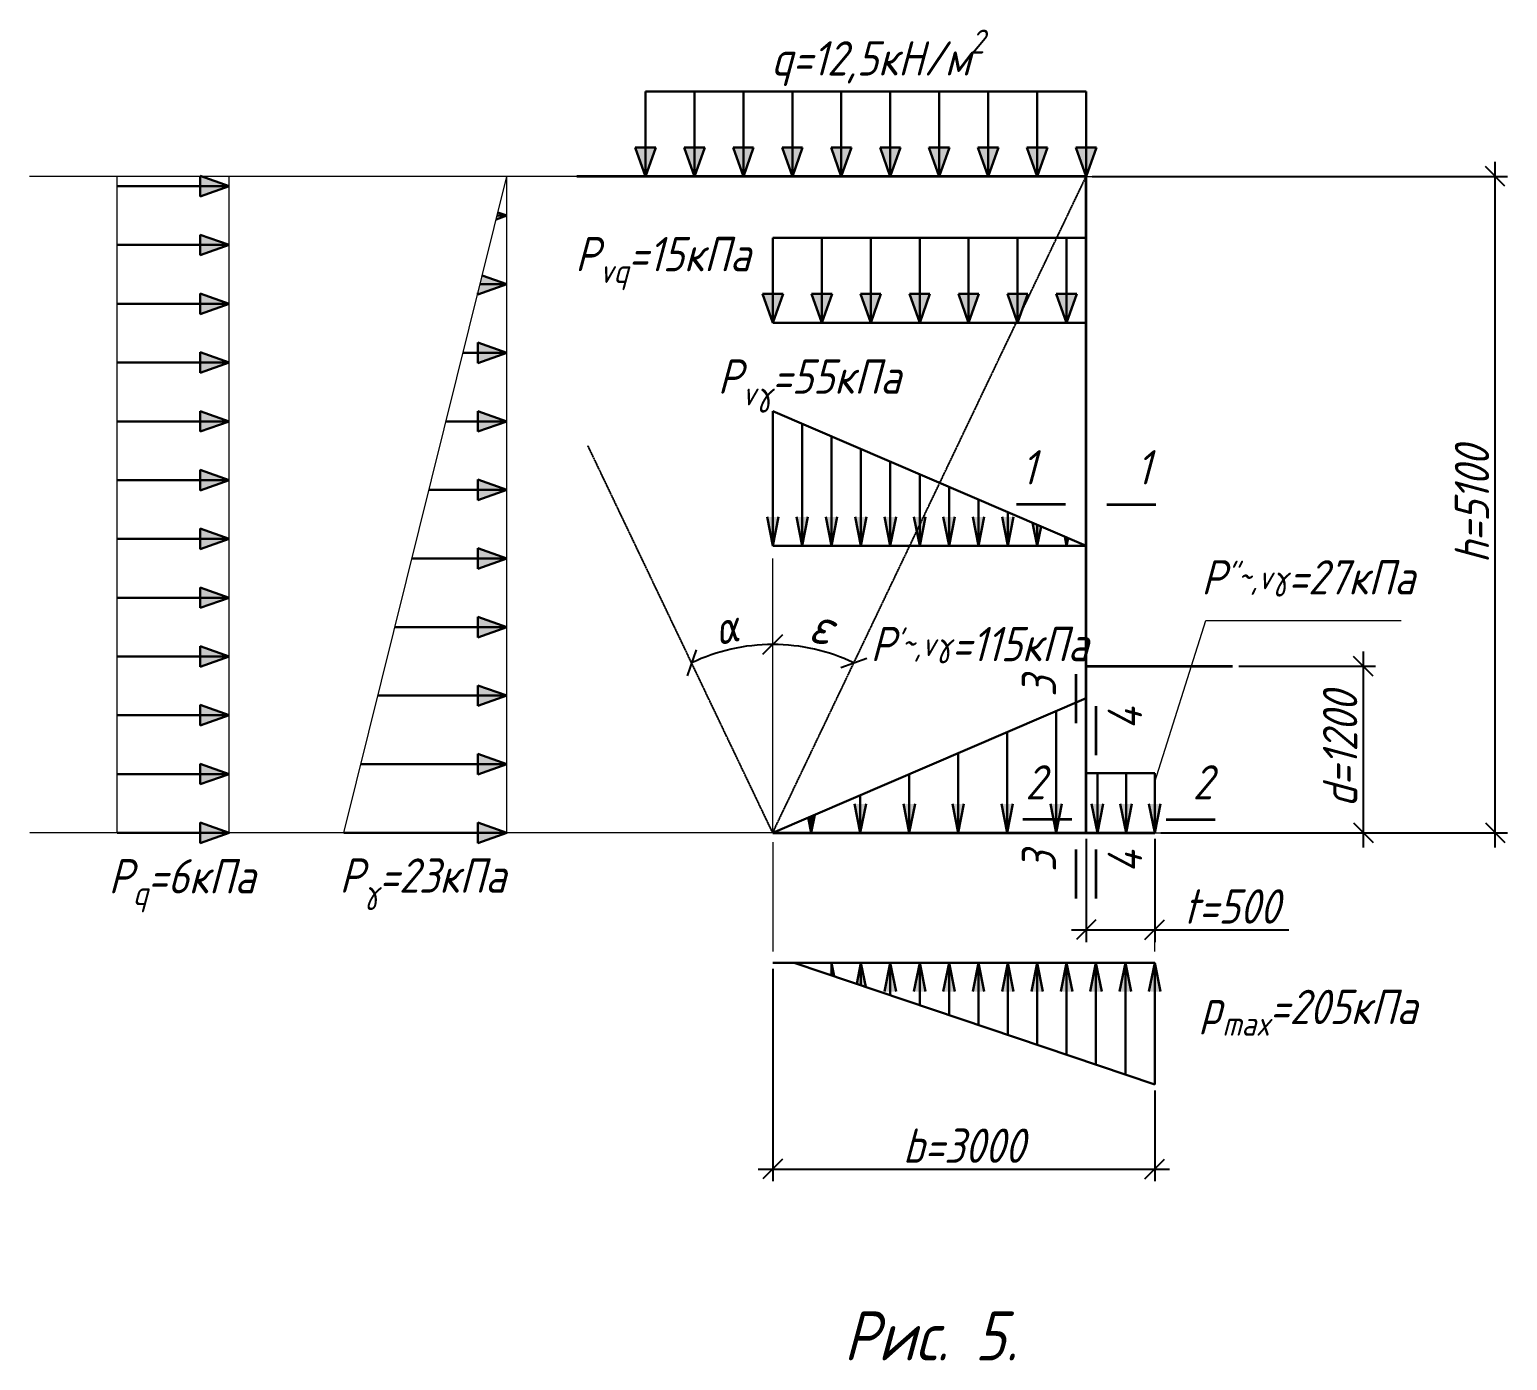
# Model space of a CAD drawing. Header units: millimetres. Extents: x -1004 to 900128, y -352756 to 107728.
# Drawn here: x 847952 to 863041, y -247099 to -233514 of the extents above; entities that cross this region are included whole.
import ezdxf

# ---------------------------------------------------------------- set-up
doc = ezdxf.new("R2010")
doc.units = ezdxf.units.MM
doc.linetypes.add('ACAD_ISO02W100', pattern=[15, 12, -3])
doc.linetypes.add('ACAD_ISO04W100', pattern=[30, 24, -3, 0, -3])
for name, color, linetype, lineweight in [('axles', 152, 'ACAD_ISO04W100', 20), ('basic', 95, 'Continuous', 30), ('hatch', 117, 'ACAD_ISO02W100', 25), ('size', 45, 'Continuous', 20), ('text', 13, 'Continuous', 20), ('thick', 42, 'Continuous', 35), ('thin', 153, 'Continuous', 18)]:
    doc.layers.add(name, color=color, linetype=linetype, lineweight=lineweight)
doc.styles.add('Structures', font='isocpeur.ttf', dxfattribs={"width": 0.85, "oblique": 15})
doc.styles.add('structures 5', font='isocpeur.ttf', dxfattribs={"width": 0.85, "oblique": 15, "height": 5})
doc.dimstyles.new('structures 3.5', dxfattribs={"dimtxt": 3.5, "dimasz": 2, "dimexe": 1.25, "dimexo": 0.625, "dimtad": 1, "dimtxsty": 'Structures', "dimblk": 'OBLIQUE', "dimcen": 2.5, "dimdle": 1.5, "dimadec": 0, "dimazin": 0, "dimtfac": 1, "dimtmove": 0, "dimatfit": 3, "dimfxl": 1, "dimarcsym": 0})

# ---------------------------------------------------------------- blocks, each defined once
blk = doc.blocks.new('_Oblique')
at = {"color": 0, "linetype": 'ByBlock', "lineweight": -2}
blk.add_line((-0.5, -0.5), (0.5, 0.5), dxfattribs=at)
blk = doc.blocks.new('*D1701')
at = {"layer": 'Defpoints', "color": 0, "transparency": 16777216}
for p in [(860236, -240013), (859440, -241713), (861570, -241713)]:
    blk.add_point(p, dxfattribs=at)
at = {"layer": 'size', "color": 0, "lineweight": -2, "transparency": 16777216}
for p, q in [((861570, -239863), (861570, -241863)), ((860298, -240013), (861695, -240013)), ((859503, -241713), (861695, -241713))]:
    blk.add_line(p, q, dxfattribs=at)
at = {"layer": 'size', "color": 0, "lineweight": -2, "transparency": 16777216, "xscale": 200, "yscale": 200, "zscale": 200}
for p, rotation in [((861570, -240013), 90), ((861570, -241713), 270)]:
    blk.add_blockref('_Oblique', p, dxfattribs=dict(at, rotation=rotation))
at = {"layer": 'size', "color": 0, "transparency": 16777216, "insert": (861333, -240863), "char_height": 350, "attachment_point": 5, "rotation": 90, "style": 'Structures'}
blk.add_mtext('d=1200', dxfattribs=at)
blk = doc.blocks.new('*D1702')
at = {"layer": 'Defpoints', "color": 0, "transparency": 16777216}
for p in [(858740, -241713), (859440, -241713), (859440, -242703)]:
    blk.add_point(p, dxfattribs=at)
at = {"layer": 'size', "color": 0, "lineweight": -2, "transparency": 16777216}
for p, q in [((858740, -241776), (858740, -242828)), ((859440, -241776), (859440, -242828)), ((858590, -242703), (859440, -242703)), ((859440, -242703), (860811, -242703))]:
    blk.add_line(p, q, dxfattribs=at)
at = {"layer": 'size', "color": 0, "lineweight": -2, "transparency": 16777216, "xscale": 200, "yscale": 200, "zscale": 200, "rotation": 180}
blk.add_blockref('_Oblique', (858740, -242703), dxfattribs=at)
at = {"layer": 'size', "color": 0, "lineweight": -2, "transparency": 16777216, "xscale": 200, "yscale": 200, "zscale": 200}
blk.add_blockref('_Oblique', (859440, -242703), dxfattribs=at)
at = {"layer": 'size', "color": 0, "transparency": 16777216, "insert": (860226, -242465), "char_height": 350, "attachment_point": 5, "style": 'Structures'}
blk.add_mtext('t=500', dxfattribs=at)
blk = doc.blocks.new('*D1703')
at = {"layer": 'Defpoints', "color": 0, "transparency": 16777216}
for p in [(858740, -235013), (862916, -235013), (859440, -241713)]:
    blk.add_point(p, dxfattribs=at)
at = {"layer": 'size', "color": 0, "lineweight": -2, "transparency": 16777216}
for p, q in [((862916, -241863), (862916, -234863)), ((858803, -235013), (863041, -235013)), ((859503, -241713), (863041, -241713))]:
    blk.add_line(p, q, dxfattribs=at)
at = {"layer": 'size', "color": 0, "lineweight": -2, "transparency": 16777216, "xscale": 200, "yscale": 200, "zscale": 200}
for p, rotation in [((862916, -235013), 90), ((862916, -241713), 270)]:
    blk.add_blockref('_Oblique', p, dxfattribs=dict(at, rotation=rotation))
at = {"layer": 'size', "color": 0, "transparency": 16777216, "insert": (862679, -238363), "char_height": 350, "attachment_point": 5, "rotation": 90, "style": 'Structures'}
blk.add_mtext('h=5100', dxfattribs=at)
blk = doc.blocks.new('*D1705')
at = {"layer": 'Defpoints', "color": 0, "transparency": 16777216}
for p in [(858740, -235013), (855540, -238912), (855825, -239812), (855540, -241713), (855540, -241713)]:
    blk.add_point(p, dxfattribs=at)
at = {"layer": 'size', "color": 0, "lineweight": -2, "transparency": 16777216}
blk.add_arc((855540, -241713), 1922, 64.4703, 90, dxfattribs=at)
at = {"layer": 'size', "color": 0, "lineweight": -2, "transparency": 16777216, "xscale": 200, "yscale": 200, "zscale": 200}
for p, rotation in [((855540, -239791), 180.0000000000018), ((856368, -239979), 334.4703020094677)]:
    blk.add_blockref('_Oblique', p, dxfattribs=dict(at, rotation=rotation))
at = {"layer": 'size', "color": 0, "transparency": 16777216, "insert": (856043, -239598), "char_height": 350, "attachment_point": 5, "rotation": 346.6245, "style": 'Structures'}
blk.add_mtext('{\\H1.08333x;ε}', dxfattribs=at)
blk = doc.blocks.new('*D1706')
at = {"layer": 'Defpoints', "color": 0, "transparency": 16777216}
for p in [(852340, -235013), (855540, -235263), (855256, -239812), (855540, -241713), (855540, -241713)]:
    blk.add_point(p, dxfattribs=at)
at = {"layer": 'size', "color": 0, "lineweight": -2, "transparency": 16777216}
blk.add_arc((855540, -241713), 1922, 90, 115.5297, dxfattribs=at)
at = {"layer": 'size', "color": 0, "lineweight": -2, "transparency": 16777216, "xscale": 200, "yscale": 200, "zscale": 200}
for p, rotation in [((855540, -239791), 359.9999999999996), ((854712, -239979), 205.5296979905329)]:
    blk.add_blockref('_Oblique', p, dxfattribs=dict(at, rotation=rotation))
at = {"layer": 'size', "color": 0, "transparency": 16777216, "insert": (855065, -239614), "char_height": 350, "width": 756.43, "attachment_point": 5, "rotation": 12.7648, "style": 'Structures'}
blk.add_mtext('{\\H0.95833x;α}', dxfattribs=at)
blk = doc.blocks.new('*D1631')
at = {"layer": 'Defpoints', "color": 0, "transparency": 16777216}
for p in [(855540, -243040), (859440, -244282), (859440, -245145)]:
    blk.add_point(p, dxfattribs=at)
at = {"layer": 'size', "color": 0, "lineweight": -2, "transparency": 16777216}
for p, q in [((855540, -243102), (855540, -245270)), ((859440, -244344), (859440, -245270)), ((855390, -245145), (859590, -245145))]:
    blk.add_line(p, q, dxfattribs=at)
at = {"layer": 'size', "color": 0, "lineweight": -2, "transparency": 16777216, "xscale": 200, "yscale": 200, "zscale": 200, "rotation": 180}
blk.add_blockref('_Oblique', (855540, -245145), dxfattribs=at)
at = {"layer": 'size', "color": 0, "lineweight": -2, "transparency": 16777216, "xscale": 200, "yscale": 200, "zscale": 200}
blk.add_blockref('_Oblique', (859440, -245145), dxfattribs=at)
at = {"layer": 'size', "color": 0, "transparency": 16777216, "insert": (857490, -244907), "char_height": 350, "attachment_point": 5, "style": 'Structures'}
blk.add_mtext('b=3000', dxfattribs=at)

msp = doc.modelspace()

# ---------------------------------------------------------------- hatches: boundary and pattern name
at = {"layer": 'basic'}
h = msp.add_hatch(color=256, dxfattribs=at)
h.dxf.hatch_style = 1
h.paths.add_polyline_path([(854135.255, -234718.423), (854240.18, -235013.079), (854240.18, -234718.423)])
h.paths.add_polyline_path([(854240.18, -234718.423), (854240.18, -235013.079), (854345.105, -234718.423)])
h = msp.add_hatch(color=256, dxfattribs=at)
h.dxf.hatch_style = 1
h.paths.add_polyline_path([(854635.255, -234718.423), (854740.18, -235013.079), (854740.18, -234718.423)])
h.paths.add_polyline_path([(854740.18, -234718.423), (854740.18, -235013.079), (854845.105, -234718.423)])
h = msp.add_hatch(color=256, dxfattribs=at)
h.dxf.hatch_style = 1
h.paths.add_polyline_path([(855135.255, -234718.423), (855240.18, -235013.079), (855240.18, -234718.423)])
h.paths.add_polyline_path([(855240.18, -234718.423), (855240.18, -235013.079), (855345.105, -234718.423)])
h = msp.add_hatch(color=256, dxfattribs=at)
h.dxf.hatch_style = 1
h.paths.add_polyline_path([(855635.255, -234718.423), (855740.18, -235013.079), (855740.18, -234718.423)])
h.paths.add_polyline_path([(855740.18, -234718.423), (855740.18, -235013.079), (855845.105, -234718.423)])
h = msp.add_hatch(color=256, dxfattribs=at)
h.dxf.hatch_style = 1
h.paths.add_polyline_path([(856135.255, -234718.423), (856240.18, -235013.079), (856240.18, -234718.423)])
h.paths.add_polyline_path([(856240.18, -234718.423), (856240.18, -235013.079), (856345.105, -234718.423)])
h = msp.add_hatch(color=256, dxfattribs=at)
h.dxf.hatch_style = 1
h.paths.add_polyline_path([(856635.255, -234718.423), (856740.18, -235013.079), (856740.18, -234718.423)])
h.paths.add_polyline_path([(856740.18, -234718.423), (856740.18, -235013.079), (856845.105, -234718.423)])
h = msp.add_hatch(color=256, dxfattribs=at)
h.dxf.hatch_style = 1
h.paths.add_polyline_path([(857135.255, -234718.423), (857240.18, -235013.079), (857240.18, -234718.423)])
h.paths.add_polyline_path([(857240.18, -234718.423), (857240.18, -235013.079), (857345.105, -234718.423)])
h = msp.add_hatch(color=256, dxfattribs=at)
h.dxf.hatch_style = 1
h.paths.add_polyline_path([(857635.255, -234718.423), (857740.18, -235013.079), (857740.18, -234718.423)])
h.paths.add_polyline_path([(857740.18, -234718.423), (857740.18, -235013.079), (857845.105, -234718.423)])
h = msp.add_hatch(color=256, dxfattribs=at)
h.dxf.hatch_style = 1
h.paths.add_polyline_path([(858135.255, -234718.423), (858240.18, -235013.079), (858240.18, -234718.423)])
h.paths.add_polyline_path([(858240.18, -234718.423), (858240.18, -235013.079), (858345.105, -234718.423)])
h = msp.add_hatch(color=256, dxfattribs=at)
h.dxf.hatch_style = 1
h.paths.add_polyline_path([(858635.255, -234718.423), (858740.18, -235013.079), (858740.18, -234718.423)])
h.paths.add_polyline_path([(858740.18, -234718.423), (858740.18, -235013.079), (858845.105, -234718.423)])
h = msp.add_hatch(color=256, dxfattribs=at)
h.dxf.hatch_style = 1
h.paths.add_polyline_path([(849695.199, -235008.154), (849989.856, -235113.079), (849695.199, -235113.079)])
h.paths.add_polyline_path([(849695.199, -235113.079), (849989.856, -235113.079), (849695.199, -235218.004)])
h = msp.add_hatch(color=256, dxfattribs=at)
h.dxf.hatch_style = 1
h.paths.add_polyline_path([(852733.852, -235380.593), (852725.788, -235413.079), (852825.081, -235413.079)])
h.paths.add_polyline_path([(852825.081, -235413.079), (852725.788, -235413.079), (852716.16, -235451.865)])
h.paths.add_polyline_path([(852825.081, -236113.079), (852552.026, -236113.079), (852540.023, -236161.432), (852565.058, -236205.671)])
h.paths.add_polyline_path([(852574.202, -236023.743), (852552.026, -236113.079), (852825.081, -236113.079)])
h.paths.add_polyline_path([(852540.023, -236161.432), (852530.425, -236200.099), (852530.425, -236218.004), (852565.058, -236205.671)])
h = msp.add_hatch(color=256, dxfattribs=at)
h.dxf.hatch_style = 1
h.paths.add_polyline_path([(849695.199, -235608.154), (849989.856, -235713.079), (849695.199, -235713.079)])
h.paths.add_polyline_path([(849695.199, -235713.079), (849989.856, -235713.079), (849695.199, -235818.004)])
h = msp.add_hatch(color=256, dxfattribs=at)
h.dxf.hatch_style = 1
h.paths.add_polyline_path([(849695.199, -236208.154), (849989.856, -236313.079), (849695.199, -236313.079)])
h.paths.add_polyline_path([(849695.199, -236313.079), (849989.856, -236313.079), (849695.199, -236418.004)])
h = msp.add_hatch(color=256, dxfattribs=at)
h.dxf.hatch_style = 1
h.paths.add_polyline_path([(855435.255, -236211.876), (855540.18, -236506.532), (855540.18, -236211.876)])
h.paths.add_polyline_path([(855540.18, -236211.876), (855540.18, -236506.532), (855645.105, -236211.876)])
h = msp.add_hatch(color=256, dxfattribs=at)
h.dxf.hatch_style = 1
h.paths.add_polyline_path([(855935.255, -236211.876), (856040.18, -236506.532), (856040.18, -236211.876)])
h.paths.add_polyline_path([(856040.18, -236211.876), (856040.18, -236506.532), (856145.105, -236211.876)])
h = msp.add_hatch(color=256, dxfattribs=at)
h.dxf.hatch_style = 1
h.paths.add_polyline_path([(856435.255, -236211.876), (856540.18, -236506.532), (856540.18, -236211.876)])
h.paths.add_polyline_path([(856540.18, -236211.876), (856540.18, -236506.532), (856645.105, -236211.876)])
h = msp.add_hatch(color=256, dxfattribs=at)
h.dxf.hatch_style = 1
h.paths.add_polyline_path([(856935.255, -236211.876), (857040.18, -236506.532), (857040.18, -236211.876)])
h.paths.add_polyline_path([(857040.18, -236211.876), (857040.18, -236506.532), (857145.105, -236211.876)])
h = msp.add_hatch(color=256, dxfattribs=at)
h.dxf.hatch_style = 1
h.paths.add_polyline_path([(857435.255, -236211.876), (857540.18, -236506.532), (857540.18, -236211.876)])
h.paths.add_polyline_path([(857540.18, -236211.876), (857540.18, -236506.532), (857645.105, -236211.876)])
h = msp.add_hatch(color=256, dxfattribs=at)
h.dxf.hatch_style = 1
h.paths.add_polyline_path([(857935.255, -236211.876), (858040.18, -236506.532), (858040.18, -236211.876)])
h.paths.add_polyline_path([(858040.18, -236211.876), (858040.18, -236506.532), (858145.105, -236211.876)])
h = msp.add_hatch(color=256, dxfattribs=at)
h.dxf.hatch_style = 1
h.paths.add_polyline_path([(858435.255, -236211.876), (858540.18, -236506.532), (858540.18, -236211.876)])
h.paths.add_polyline_path([(858540.18, -236211.876), (858540.18, -236506.532), (858645.105, -236211.876)])
h = msp.add_hatch(color=256, dxfattribs=at)
h.dxf.hatch_style = 1
h.paths.add_polyline_path([(852530.425, -236708.154), (852825.081, -236813.079), (852530.425, -236813.079)])
h.paths.add_polyline_path([(852530.425, -236813.079), (852825.081, -236813.079), (852530.425, -236918.004)])
h = msp.add_hatch(color=256, dxfattribs=at)
h.dxf.hatch_style = 1
h.paths.add_polyline_path([(849695.199, -236808.154), (849989.856, -236913.079), (849695.199, -236913.079)])
h.paths.add_polyline_path([(849695.199, -236913.079), (849989.856, -236913.079), (849695.199, -237018.004)])
h = msp.add_hatch(color=256, dxfattribs=at)
h.dxf.hatch_style = 1
h.paths.add_polyline_path([(849695.199, -237408.154), (849989.856, -237513.079), (849695.199, -237513.079)])
h.paths.add_polyline_path([(849695.199, -237513.079), (849989.856, -237513.079), (849695.199, -237618.004)])
h = msp.add_hatch(color=256, dxfattribs=at)
h.dxf.hatch_style = 1
h.paths.add_polyline_path([(852530.425, -237408.154), (852825.081, -237513.079), (852530.425, -237513.079)])
h.paths.add_polyline_path([(852530.425, -237513.079), (852825.081, -237513.079), (852530.425, -237618.004)])
h = msp.add_hatch(color=256, dxfattribs=at)
h.dxf.hatch_style = 1
h.paths.add_polyline_path([(849695.199, -238008.154), (849989.856, -238113.079), (849695.199, -238113.079)])
h.paths.add_polyline_path([(849695.199, -238113.079), (849989.856, -238113.079), (849695.199, -238218.004)])
h = msp.add_hatch(color=256, dxfattribs=at)
h.dxf.hatch_style = 1
h.paths.add_polyline_path([(852530.425, -238108.154), (852825.081, -238213.079), (852530.425, -238213.079)])
h.paths.add_polyline_path([(852530.425, -238213.079), (852825.081, -238213.079), (852530.425, -238318.004)])
h = msp.add_hatch(color=256, dxfattribs=at)
h.dxf.hatch_style = 1
h.paths.add_polyline_path([(855481.448, -238489.242), (855540.18, -238489.242), (855540.18, -238783.899)])
h.paths.add_polyline_path([(855540.18, -238489.242), (855598.912, -238489.242), (855540.18, -238783.899)])
h = msp.add_hatch(color=256, dxfattribs=at)
h.dxf.hatch_style = 1
h.paths.add_polyline_path([(855781.448, -238489.242), (855840.18, -238489.242), (855840.18, -238783.899)])
h.paths.add_polyline_path([(855840.18, -238489.242), (855898.912, -238489.242), (855840.18, -238783.899)])
h = msp.add_hatch(color=256, dxfattribs=at)
h.dxf.hatch_style = 1
h.paths.add_polyline_path([(856081.448, -238489.242), (856140.18, -238489.242), (856140.18, -238783.899)])
h.paths.add_polyline_path([(856140.18, -238489.242), (856198.912, -238489.242), (856140.18, -238783.899)])
h = msp.add_hatch(color=256, dxfattribs=at)
h.dxf.hatch_style = 1
h.paths.add_polyline_path([(856381.448, -238489.242), (856440.18, -238489.242), (856440.18, -238783.899)])
h.paths.add_polyline_path([(856440.18, -238489.242), (856498.912, -238489.242), (856440.18, -238783.899)])
h = msp.add_hatch(color=256, dxfattribs=at)
h.dxf.hatch_style = 1
h.paths.add_polyline_path([(856681.448, -238489.242), (856740.18, -238489.242), (856740.18, -238783.899)])
h.paths.add_polyline_path([(856740.18, -238489.242), (856798.912, -238489.242), (856740.18, -238783.899)])
h = msp.add_hatch(color=256, dxfattribs=at)
h.dxf.hatch_style = 1
h.paths.add_polyline_path([(856981.448, -238489.242), (857040.18, -238489.242), (857040.18, -238783.899)])
h.paths.add_polyline_path([(857040.18, -238489.242), (857098.912, -238489.242), (857040.18, -238783.899)])
h = msp.add_hatch(color=256, dxfattribs=at)
h.dxf.hatch_style = 1
h.paths.add_polyline_path([(857281.448, -238489.242), (857340.18, -238489.242), (857340.18, -238783.899)])
h.paths.add_polyline_path([(857340.18, -238489.242), (857398.912, -238489.242), (857340.18, -238783.899)])
h = msp.add_hatch(color=256, dxfattribs=at)
h.dxf.hatch_style = 1
h.paths.add_polyline_path([(857581.448, -238489.242), (857640.18, -238489.242), (857640.18, -238783.899)])
h.paths.add_polyline_path([(857640.18, -238489.242), (857698.912, -238489.242), (857640.18, -238783.899)])
h = msp.add_hatch(color=256, dxfattribs=at)
h.dxf.hatch_style = 1
h.paths.add_polyline_path([(857881.448, -238489.242), (857940.18, -238489.242), (857940.18, -238783.899)])
h.paths.add_polyline_path([(857940.18, -238489.242), (857998.912, -238489.242), (857940.18, -238783.899)])
h = msp.add_hatch(color=256, dxfattribs=at)
h.dxf.hatch_style = 1
h.paths.add_polyline_path([(858279.594, -238586.159), (858240.18, -238569.238), (858240.18, -238783.899)])
h.paths.add_polyline_path([(858240.18, -238569.238), (858193.389, -238549.149), (858240.18, -238783.899)])
h.paths.add_polyline_path([(858555.946, -238704.803), (858540.18, -238698.034), (858540.18, -238783.899)])
h.paths.add_polyline_path([(858540.18, -238698.034), (858521.464, -238689.999), (858540.18, -238783.899)])
h = msp.add_hatch(color=256, dxfattribs=at)
h.dxf.hatch_style = 1
h.paths.add_polyline_path([(849695.199, -238608.154), (849989.856, -238713.079), (849695.199, -238713.079)])
h.paths.add_polyline_path([(849695.199, -238713.079), (849989.856, -238713.079), (849695.199, -238818.004)])
h = msp.add_hatch(color=256, dxfattribs=at)
h.dxf.hatch_style = 1
h.paths.add_polyline_path([(852530.425, -238808.154), (852825.081, -238913.079), (852530.425, -238913.079)])
h.paths.add_polyline_path([(852530.425, -238913.079), (852825.081, -238913.079), (852530.425, -239018.004)])
h = msp.add_hatch(color=256, dxfattribs=at)
h.dxf.hatch_style = 1
h.paths.add_polyline_path([(849695.199, -239208.154), (849989.856, -239313.079), (849695.199, -239313.079)])
h.paths.add_polyline_path([(849695.199, -239313.079), (849989.856, -239313.079), (849695.199, -239418.004)])
h = msp.add_hatch(color=256, dxfattribs=at)
h.dxf.hatch_style = 1
h.paths.add_polyline_path([(852530.425, -239508.154), (852825.081, -239613.079), (852530.425, -239613.079)])
h.paths.add_polyline_path([(852530.425, -239613.079), (852825.081, -239613.079), (852530.425, -239718.004)])
h = msp.add_hatch(color=256, dxfattribs=at)
h.dxf.hatch_style = 1
h.paths.add_polyline_path([(849695.199, -239808.154), (849989.856, -239913.079), (849695.199, -239913.079)])
h.paths.add_polyline_path([(849695.199, -239913.079), (849989.856, -239913.079), (849695.199, -240018.004)])
h = msp.add_hatch(color=256, dxfattribs=at)
h.dxf.hatch_style = 1
h.paths.add_polyline_path([(852530.425, -240208.154), (852825.081, -240313.079), (852530.425, -240313.079)])
h.paths.add_polyline_path([(852530.425, -240313.079), (852825.081, -240313.079), (852530.425, -240418.004)])
h = msp.add_hatch(color=256, dxfattribs=at)
h.dxf.hatch_style = 1
h.paths.add_polyline_path([(849695.199, -240408.154), (849989.856, -240513.079), (849695.199, -240513.079)])
h.paths.add_polyline_path([(849695.199, -240513.079), (849989.856, -240513.079), (849695.199, -240618.004)])
h = msp.add_hatch(color=256, dxfattribs=at)
h.dxf.hatch_style = 1
h.paths.add_polyline_path([(852530.425, -240908.154), (852825.081, -241013.079), (852530.425, -241013.079)])
h.paths.add_polyline_path([(852530.425, -241013.079), (852825.081, -241013.079), (852530.425, -241118.004)])
h = msp.add_hatch(color=256, dxfattribs=at)
h.dxf.hatch_style = 1
h.paths.add_polyline_path([(849695.199, -241008.154), (849989.856, -241113.079), (849695.199, -241113.079)])
h.paths.add_polyline_path([(849695.199, -241113.079), (849989.856, -241113.079), (849695.199, -241218.004)])
h = msp.add_hatch(color=256, dxfattribs=at)
h.dxf.hatch_style = 1
h.paths.add_polyline_path([(856492.565, -241418.423), (856433.833, -241418.423), (856433.833, -241713.079)])
h.paths.add_polyline_path([(856433.833, -241418.423), (856375.101, -241418.423), (856433.833, -241713.079)])
h = msp.add_hatch(color=256, dxfattribs=at)
h.dxf.hatch_style = 1
h.paths.add_polyline_path([(856992.565, -241418.423), (856933.833, -241418.423), (856933.833, -241713.079)])
h.paths.add_polyline_path([(856933.833, -241418.423), (856875.101, -241418.423), (856933.833, -241713.079)])
h = msp.add_hatch(color=256, dxfattribs=at)
h.dxf.hatch_style = 1
h.paths.add_polyline_path([(857492.565, -241418.423), (857433.833, -241418.423), (857433.833, -241713.079)])
h.paths.add_polyline_path([(857433.833, -241418.423), (857375.101, -241418.423), (857433.833, -241713.079)])
h = msp.add_hatch(color=256, dxfattribs=at)
h.dxf.hatch_style = 1
h.paths.add_polyline_path([(857992.565, -241418.423), (857933.833, -241418.423), (857933.833, -241713.079)])
h.paths.add_polyline_path([(857933.833, -241418.423), (857875.101, -241418.423), (857933.833, -241713.079)])
h = msp.add_hatch(color=256, dxfattribs=at)
h.dxf.hatch_style = 1
h.paths.add_polyline_path([(858492.565, -241418.423), (858433.833, -241418.423), (858433.833, -241713.079)])
h.paths.add_polyline_path([(858433.833, -241418.423), (858375.101, -241418.423), (858433.833, -241713.079)])
h = msp.add_hatch(color=256, dxfattribs=at)
h.dxf.hatch_style = 1
h.paths.add_polyline_path([(858913.491, -241418.423), (858854.759, -241418.423), (858854.759, -241713.079)])
h.paths.add_polyline_path([(858854.759, -241418.423), (858796.027, -241418.423), (858854.759, -241713.079)])
h = msp.add_hatch(color=256, dxfattribs=at)
h.dxf.hatch_style = 1
h.paths.add_polyline_path([(859206.202, -241418.423), (859147.47, -241418.423), (859147.47, -241713.079)])
h.paths.add_polyline_path([(859147.47, -241418.423), (859088.738, -241418.423), (859147.47, -241713.079)])
h = msp.add_hatch(color=256, dxfattribs=at)
h.dxf.hatch_style = 1
h.paths.add_polyline_path([(859498.912, -241418.423), (859440.18, -241418.423), (859440.18, -241713.079)])
h.paths.add_polyline_path([(859440.18, -241418.423), (859381.448, -241418.423), (859440.18, -241713.079)])
h = msp.add_hatch(color=256, dxfattribs=at)
h.dxf.hatch_style = 1
h.paths.add_polyline_path([(855970.672, -241528.259), (855933.833, -241544.075), (855933.833, -241713.079)])
h.paths.add_polyline_path([(855933.833, -241544.075), (855902.802, -241557.397), (855933.833, -241713.079)])
h = msp.add_hatch(color=256, dxfattribs=at)
h.dxf.hatch_style = 1
h.paths.add_polyline_path([(849695.199, -241608.154), (849989.856, -241713.079), (849695.199, -241713.079)])
h.paths.add_polyline_path([(849695.199, -241713.079), (849989.856, -241713.079), (849695.199, -241818.004)])
h = msp.add_hatch(color=256, dxfattribs=at)
h.dxf.hatch_style = 1
h.paths.add_polyline_path([(852530.425, -241608.154), (852825.081, -241713.079), (852530.425, -241713.079)])
h.paths.add_polyline_path([(852530.425, -241713.079), (852825.081, -241713.079), (852530.425, -241818.004)])
h = msp.add_hatch(color=256, dxfattribs=at)
h.dxf.hatch_style = 1
h.paths.add_polyline_path([(856440.18, -243039.532), (856440.18, -243269.089), (856489.237, -243285.65)])
h.paths.add_polyline_path([(856440.18, -243039.532), (856397.309, -243254.617), (856440.18, -243269.089)])
h.paths.add_polyline_path([(856140.18, -243039.532), (856140.18, -243167.814), (856167.594, -243177.069)])
h.paths.add_polyline_path([(856140.18, -243039.532), (856116.223, -243159.726), (856140.18, -243167.814)])
h.paths.add_polyline_path([(855840.18, -243039.532), (855835.136, -243064.836), (855840.18, -243066.539)])
h.paths.add_polyline_path([(855840.18, -243039.532), (855840.18, -243066.539), (855845.952, -243068.487)])
h = msp.add_hatch(color=256, dxfattribs=at)
h.dxf.hatch_style = 1
h.paths.add_polyline_path([(856681.448, -243334.189), (856740.18, -243334.189), (856740.18, -243039.532)])
h.paths.add_polyline_path([(856740.18, -243334.189), (856798.912, -243334.189), (856740.18, -243039.532)])
h = msp.add_hatch(color=256, dxfattribs=at)
h.dxf.hatch_style = 1
h.paths.add_polyline_path([(856981.448, -243334.189), (857040.18, -243334.189), (857040.18, -243039.532)])
h.paths.add_polyline_path([(857040.18, -243334.189), (857098.912, -243334.189), (857040.18, -243039.532)])
h = msp.add_hatch(color=256, dxfattribs=at)
h.dxf.hatch_style = 1
h.paths.add_polyline_path([(857281.448, -243334.189), (857340.18, -243334.189), (857340.18, -243039.532)])
h.paths.add_polyline_path([(857340.18, -243334.189), (857398.912, -243334.189), (857340.18, -243039.532)])
h = msp.add_hatch(color=256, dxfattribs=at)
h.dxf.hatch_style = 1
h.paths.add_polyline_path([(857581.448, -243334.189), (857640.18, -243334.189), (857640.18, -243039.532)])
h.paths.add_polyline_path([(857640.18, -243334.189), (857698.912, -243334.189), (857640.18, -243039.532)])
h = msp.add_hatch(color=256, dxfattribs=at)
h.dxf.hatch_style = 1
h.paths.add_polyline_path([(857881.448, -243334.189), (857940.18, -243334.189), (857940.18, -243039.532)])
h.paths.add_polyline_path([(857940.18, -243334.189), (857998.912, -243334.189), (857940.18, -243039.532)])
h = msp.add_hatch(color=256, dxfattribs=at)
h.dxf.hatch_style = 1
h.paths.add_polyline_path([(858181.448, -243334.189), (858240.18, -243334.189), (858240.18, -243039.532)])
h.paths.add_polyline_path([(858240.18, -243334.189), (858298.912, -243334.189), (858240.18, -243039.532)])
h = msp.add_hatch(color=256, dxfattribs=at)
h.dxf.hatch_style = 1
h.paths.add_polyline_path([(858481.448, -243334.189), (858540.18, -243334.189), (858540.18, -243039.532)])
h.paths.add_polyline_path([(858540.18, -243334.189), (858598.912, -243334.189), (858540.18, -243039.532)])
h = msp.add_hatch(color=256, dxfattribs=at)
h.dxf.hatch_style = 1
h.paths.add_polyline_path([(858781.448, -243334.189), (858840.18, -243334.189), (858840.18, -243039.532)])
h.paths.add_polyline_path([(858840.18, -243334.189), (858898.912, -243334.189), (858840.18, -243039.532)])
h = msp.add_hatch(color=256, dxfattribs=at)
h.dxf.hatch_style = 1
h.paths.add_polyline_path([(859081.448, -243334.189), (859140.18, -243334.189), (859140.18, -243039.532)])
h.paths.add_polyline_path([(859140.18, -243334.189), (859198.912, -243334.189), (859140.18, -243039.532)])
h = msp.add_hatch(color=256, dxfattribs=at)
h.dxf.hatch_style = 1
h.paths.add_polyline_path([(859381.448, -243334.189), (859440.18, -243334.189), (859440.18, -243039.532)])
h.paths.add_polyline_path([(859440.18, -243334.189), (859498.912, -243334.189), (859440.18, -243039.532)])

# ---------------------------------------------------------------- linework, layer by layer
at = {"layer": 'axles', "ltscale": 0.2}
for p, q in [((853538.464, -235013.079), (847951.856, -235013.079)), ((855540.18, -241713.079), (847951.856, -241713.079))]:
    msp.add_line(p, q, dxfattribs=at)
at = {"layer": 'axles', "ltscale": 0.4}
for p, q in [((858740.18, -235013.079), (862916.473, -235013.079)), ((859440.18, -241713.079), (862916.473, -241713.079))]:
    msp.add_line(p, q, dxfattribs=at)
at = {"layer": 'basic'}
for p, q in [((854240.18, -235013.079), (854240.18, -234146.546)), ((858740.18, -234146.546), (854240.18, -234146.546)), ((854740.18, -235013.079), (854740.18, -234146.546)), ((855240.18, -235013.079), (855240.18, -234146.546)), ((855740.18, -235013.079), (855740.18, -234146.546)), ((856240.18, -235013.079), (856240.18, -234146.546)), ((856740.18, -235013.079), (856740.18, -234146.546)), ((857240.18, -235013.079), (857240.18, -234146.546)), ((857740.18, -235013.079), (857740.18, -234146.546)), ((858240.18, -235013.079), (858240.18, -234146.546)), ((858740.18, -235013.079), (858740.18, -234146.546)), ((854240.18, -235013.079), (854135.255, -234718.423)), ((854345.105, -234718.423), (854135.255, -234718.423)), ((854240.18, -235013.079), (854345.105, -234718.423)), ((854740.18, -235013.079), (854635.255, -234718.423)), ((854845.105, -234718.423), (854635.255, -234718.423)), ((854740.18, -235013.079), (854845.105, -234718.423)), ((855240.18, -235013.079), (855135.255, -234718.423)), ((855345.105, -234718.423), (855135.255, -234718.423)), ((855240.18, -235013.079), (855345.105, -234718.423)), ((855740.18, -235013.079), (855635.255, -234718.423)), ((855845.105, -234718.423), (855635.255, -234718.423)), ((855740.18, -235013.079), (855845.105, -234718.423)), ((856240.18, -235013.079), (856135.255, -234718.423)), ((856345.105, -234718.423), (856135.255, -234718.423)), ((856240.18, -235013.079), (856345.105, -234718.423)), ((856740.18, -235013.079), (856635.255, -234718.423)), ((856845.105, -234718.423), (856635.255, -234718.423)), ((856740.18, -235013.079), (856845.105, -234718.423)), ((857240.18, -235013.079), (857135.255, -234718.423)), ((857345.105, -234718.423), (857135.255, -234718.423)), ((857240.18, -235013.079), (857345.105, -234718.423)), ((857740.18, -235013.079), (857635.255, -234718.423)), ((857845.105, -234718.423), (857635.255, -234718.423)), ((857740.18, -235013.079), (857845.105, -234718.423)), ((858240.18, -235013.079), (858135.255, -234718.423)), ((858345.105, -234718.423), (858135.255, -234718.423)), ((858240.18, -235013.079), (858345.105, -234718.423)), ((858740.18, -235013.079), (858635.255, -234718.423)), ((858845.105, -234718.423), (858635.255, -234718.423)), ((858740.18, -235013.079), (858845.105, -234718.423)), ((849989.856, -235113.079), (849695.199, -235008.154)), ((849695.199, -235218.004), (849695.199, -235008.154)), ((849989.856, -235113.079), (848847.989, -235113.079)), ((849989.856, -235113.079), (849695.199, -235218.004)), ((852825.081, -235413.079), (852733.852, -235380.593)), ((852825.081, -235413.079), (852716.16, -235451.865)), ((852825.081, -235413.079), (852725.788, -235413.079)), ((849989.856, -235713.079), (849695.199, -235608.154)), ((849695.199, -235818.004), (849695.199, -235608.154)), ((855540.18, -236506.532), (855540.18, -235639.999)), ((855540.18, -235639.999), (858740.18, -235639.999)), ((856040.18, -236506.532), (856040.18, -235639.999)), ((856540.18, -236506.532), (856540.18, -235639.999)), ((857040.18, -236506.532), (857040.18, -235639.999)), ((857540.18, -236506.532), (857540.18, -235639.999)), ((858040.18, -236506.532), (858040.18, -235639.999)), ((858540.18, -236506.532), (858540.18, -235639.999)), ((849989.856, -235713.079), (848847.989, -235713.079)), ((849989.856, -235713.079), (849695.199, -235818.004)), ((852825.081, -236113.079), (852530.425, -236218.004)), ((852825.081, -236113.079), (852552.026, -236113.079)), ((852825.081, -236113.079), (852574.202, -236023.743)), ((849989.856, -236313.079), (849695.199, -236208.154)), ((849695.199, -236418.004), (849695.199, -236208.154)), ((852530.425, -236218.004), (852530.425, -236200.099)), ((855540.18, -236506.532), (855435.255, -236211.876)), ((855645.105, -236211.876), (855435.255, -236211.876)), ((855540.18, -236506.532), (855645.105, -236211.876)), ((856040.18, -236506.532), (855935.255, -236211.876)), ((856145.105, -236211.876), (855935.255, -236211.876)), ((856040.18, -236506.532), (856145.105, -236211.876)), ((856540.18, -236506.532), (856435.255, -236211.876)), ((856645.105, -236211.876), (856435.255, -236211.876)), ((856540.18, -236506.532), (856645.105, -236211.876)), ((857040.18, -236506.532), (856935.255, -236211.876)), ((857145.105, -236211.876), (856935.255, -236211.876)), ((857040.18, -236506.532), (857145.105, -236211.876)), ((857540.18, -236506.532), (857435.255, -236211.876)), ((857645.105, -236211.876), (857435.255, -236211.876)), ((857540.18, -236506.532), (857645.105, -236211.876)), ((858040.18, -236506.532), (857935.255, -236211.876)), ((858145.105, -236211.876), (857935.255, -236211.876)), ((858040.18, -236506.532), (858145.105, -236211.876)), ((858540.18, -236506.532), (858435.255, -236211.876)), ((858645.105, -236211.876), (858435.255, -236211.876)), ((858540.18, -236506.532), (858645.105, -236211.876)), ((849989.856, -236313.079), (848847.989, -236313.079)), ((849989.856, -236313.079), (849695.199, -236418.004)), ((858740.18, -236506.532), (855540.18, -236506.532)), ((852825.081, -236813.079), (852530.425, -236708.154)), ((852530.425, -236918.004), (852530.425, -236708.154)), ((849989.856, -236913.079), (849695.199, -236808.154)), ((849695.199, -237018.004), (849695.199, -236808.154)), ((852825.081, -236813.079), (852378.264, -236813.079)), ((852825.081, -236813.079), (852530.425, -236918.004)), ((849989.856, -236913.079), (848847.989, -236913.079)), ((849989.856, -236913.079), (849695.199, -237018.004)), ((849989.856, -237513.079), (849695.199, -237408.154)), ((849695.199, -237618.004), (849695.199, -237408.154)), ((852825.081, -237513.079), (852530.425, -237408.154)), ((852530.425, -237618.004), (852530.425, -237408.154)), ((858740.18, -238783.899), (855540.18, -237410.068)), ((855540.18, -238783.899), (855540.18, -237410.068)), ((849989.856, -237513.079), (848847.989, -237513.079)), ((849989.856, -237513.079), (849695.199, -237618.004)), ((852825.081, -237513.079), (852204.501, -237513.079)), ((852825.081, -237513.079), (852530.425, -237618.004)), ((855840.18, -238783.899), (855840.18, -237538.865)), ((856140.18, -238783.899), (856140.18, -237667.661)), ((856440.18, -238783.899), (856440.18, -237796.458)), ((856740.18, -238783.899), (856740.18, -237925.254)), ((849989.856, -238113.079), (848847.989, -238113.079)), ((849989.856, -238113.079), (849695.199, -238008.154)), ((849695.199, -238218.004), (849695.199, -238008.154)), ((849989.856, -238113.079), (849695.199, -238218.004)), ((852825.081, -238213.079), (852530.425, -238108.154)), ((852530.425, -238318.004), (852530.425, -238108.154)), ((857040.18, -238783.899), (857040.18, -238054.051)), ((852825.081, -238213.079), (852030.739, -238213.079)), ((852825.081, -238213.079), (852530.425, -238318.004)), ((857340.18, -238783.899), (857340.18, -238182.848)), ((857640.18, -238783.899), (857640.18, -238311.644)), ((855540.18, -238783.899), (855481.448, -238489.242)), ((855540.18, -238783.899), (855598.912, -238489.242)), ((855840.18, -238783.899), (855781.448, -238489.242)), ((855840.18, -238783.899), (855898.912, -238489.242)), ((856140.18, -238783.899), (856081.448, -238489.242)), ((856140.18, -238783.899), (856198.912, -238489.242)), ((856440.18, -238783.899), (856381.448, -238489.242)), ((856440.18, -238783.899), (856498.912, -238489.242)), ((856740.18, -238783.899), (856681.448, -238489.242)), ((856740.18, -238783.899), (856798.912, -238489.242)), ((857040.18, -238783.899), (856981.448, -238489.242)), ((857040.18, -238783.899), (857098.912, -238489.242)), ((857340.18, -238783.899), (857281.448, -238489.242)), ((857340.18, -238783.899), (857398.912, -238489.242)), ((857640.18, -238783.899), (857581.448, -238489.242)), ((857640.18, -238783.899), (857698.912, -238489.242)), ((857940.18, -238783.899), (857881.448, -238489.242)), ((857940.18, -238783.899), (857940.18, -238440.441)), ((857940.18, -238783.899), (857998.912, -238489.242)), ((858240.18, -238783.899), (858193.389, -238549.149)), ((849989.856, -238713.079), (848847.989, -238713.079)), ((849989.856, -238713.079), (849695.199, -238608.154)), ((849695.199, -238818.004), (849695.199, -238608.154)), ((849989.856, -238713.079), (849695.199, -238818.004)), ((858240.18, -238783.899), (858240.18, -238569.238)), ((858240.18, -238783.899), (858279.594, -238586.159)), ((858540.18, -238783.899), (858521.464, -238689.999)), ((858540.18, -238783.899), (858540.18, -238698.034)), ((858540.18, -238783.899), (858555.946, -238704.803)), ((852825.081, -238913.079), (852530.425, -238808.154)), ((852530.425, -239018.004), (852530.425, -238808.154)), ((858740.18, -238783.899), (855540.18, -238783.899)), ((852825.081, -238913.079), (851856.977, -238913.079)), ((852825.081, -238913.079), (852530.425, -239018.004)), ((849989.856, -239313.079), (848847.989, -239313.079)), ((849989.856, -239313.079), (849695.199, -239208.154)), ((849695.199, -239418.004), (849695.199, -239208.154)), ((849989.856, -239313.079), (849695.199, -239418.004)), ((852825.081, -239613.079), (851683.214, -239613.079)), ((852825.081, -239613.079), (852530.425, -239508.154)), ((852530.425, -239718.004), (852530.425, -239508.154)), ((852825.081, -239613.079), (852530.425, -239718.004)), ((849989.856, -239913.079), (848847.989, -239913.079)), ((849989.856, -239913.079), (849695.199, -239808.154)), ((849695.199, -240018.004), (849695.199, -239808.154)), ((849989.856, -239913.079), (849695.199, -240018.004)), ((852825.081, -240313.079), (852530.425, -240208.154)), ((852530.425, -240418.004), (852530.425, -240208.154)), ((852825.081, -240313.079), (851509.452, -240313.079)), ((852825.081, -240313.079), (852530.425, -240418.004)), ((855540.18, -241713.079), (858740.18, -240339.248)), ((849989.856, -240513.079), (848847.989, -240513.079)), ((849989.856, -240513.079), (849695.199, -240408.154)), ((849695.199, -240618.004), (849695.199, -240408.154)), ((849989.856, -240513.079), (849695.199, -240618.004)), ((858433.833, -241713.079), (858433.833, -240470.77)), ((857933.833, -241713.079), (857933.833, -240685.431)), ((852825.081, -241013.079), (852530.425, -240908.154)), ((852530.425, -241118.004), (852530.425, -240908.154)), ((857433.833, -241713.079), (857433.833, -240900.092)), ((849989.856, -241113.079), (848847.989, -241113.079)), ((849989.856, -241113.079), (849695.199, -241008.154)), ((849695.199, -241218.004), (849695.199, -241008.154)), ((849989.856, -241113.079), (849695.199, -241218.004)), ((852825.081, -241013.079), (851335.69, -241013.079)), ((852825.081, -241013.079), (852530.425, -241118.004)), ((856933.833, -241713.079), (856933.833, -241114.753)), ((859440.18, -241105.477), (858740.18, -241105.477)), ((858854.759, -241713.079), (858854.759, -241105.477)), ((859147.47, -241713.079), (859147.47, -241105.477)), ((859440.18, -241713.079), (859440.18, -241105.477)), ((856433.833, -241713.079), (856375.101, -241418.423)), ((856433.833, -241713.079), (856433.833, -241329.414)), ((856433.833, -241713.079), (856492.565, -241418.423)), ((856933.833, -241713.079), (856875.101, -241418.423)), ((856933.833, -241713.079), (856992.565, -241418.423)), ((857433.833, -241713.079), (857375.101, -241418.423)), ((857433.833, -241713.079), (857492.565, -241418.423)), ((857933.833, -241713.079), (857875.101, -241418.423)), ((857933.833, -241713.079), (857992.565, -241418.423)), ((858433.833, -241713.079), (858375.101, -241418.423)), ((858433.833, -241713.079), (858492.565, -241418.423)), ((858854.759, -241713.079), (858796.027, -241418.423)), ((858854.759, -241713.079), (858913.491, -241418.423)), ((859147.47, -241713.079), (859088.738, -241418.423)), ((859147.47, -241713.079), (859206.202, -241418.423)), ((859440.18, -241713.079), (859381.448, -241418.423)), ((859440.18, -241713.079), (859498.912, -241418.423)), ((855933.833, -241713.079), (855902.802, -241557.397)), ((855933.833, -241713.079), (855970.672, -241528.259)), ((855933.833, -241713.079), (855933.833, -241544.075)), ((849989.856, -241713.079), (848847.989, -241713.079)), ((849989.856, -241713.079), (849695.199, -241608.154)), ((849695.199, -241818.004), (849695.199, -241608.154)), ((849989.856, -241713.079), (849695.199, -241818.004)), ((852825.081, -241713.079), (851161.927, -241713.079)), ((852825.081, -241713.079), (852530.425, -241608.154)), ((852530.425, -241818.004), (852530.425, -241608.154)), ((852825.081, -241713.079), (852530.425, -241818.004)), ((859440.18, -243039.532), (855540.18, -243039.532)), ((855760.18, -243039.532), (859440.18, -244281.841)), ((856140.18, -243039.532), (856140.18, -243167.814)), ((856140.18, -243039.532), (856167.594, -243177.069)), ((856440.18, -243039.532), (856397.309, -243254.617)), ((856440.18, -243039.532), (856440.18, -243269.089)), ((856440.18, -243039.532), (856489.237, -243285.65)), ((856740.18, -243039.532), (856681.448, -243334.189)), ((856740.18, -243039.532), (856740.18, -243370.365)), ((856740.18, -243039.532), (856798.912, -243334.189)), ((857040.18, -243039.532), (856981.448, -243334.189)), ((857040.18, -243039.532), (857040.18, -243471.64)), ((857040.18, -243039.532), (857098.912, -243334.189)), ((857340.18, -243039.532), (857281.448, -243334.189)), ((857340.18, -243039.532), (857340.18, -243572.915)), ((857340.18, -243039.532), (857398.912, -243334.189)), ((857640.18, -243039.532), (857581.448, -243334.189)), ((857640.18, -243039.532), (857640.18, -243674.19)), ((857640.18, -243039.532), (857698.912, -243334.189)), ((857940.18, -243039.532), (857881.448, -243334.189)), ((857940.18, -243039.532), (857940.18, -243775.465)), ((857940.18, -243039.532), (857998.912, -243334.189)), ((858240.18, -243039.532), (858181.448, -243334.189)), ((858240.18, -243039.532), (858240.18, -243876.741)), ((858240.18, -243039.532), (858298.912, -243334.189)), ((858540.18, -243039.532), (858481.448, -243334.189)), ((858540.18, -243039.532), (858540.18, -243978.016)), ((858540.18, -243039.532), (858598.912, -243334.189)), ((858840.18, -243039.532), (858781.448, -243334.189)), ((858840.18, -243039.532), (858840.18, -244079.291)), ((858840.18, -243039.532), (858898.912, -243334.189)), ((859140.18, -243039.532), (859081.448, -243334.189)), ((859140.18, -243039.532), (859140.18, -244180.566)), ((859140.18, -243039.532), (859198.912, -243334.189)), ((859440.18, -243039.532), (859381.448, -243334.189)), ((859440.18, -243039.532), (859440.18, -244281.841)), ((859440.18, -243039.532), (859498.912, -243334.189))]:
    msp.add_line(p, q, dxfattribs=at)
at = {"layer": 'hatch', "ltscale": 0.3}
for q in [(858740.18, -235013.079), (853654.443, -237764.817)]:
    msp.add_line((855540.18, -241713.079), q, dxfattribs=at)
at = {"layer": 'thick'}
for p, q in [((858740.18, -235013.079), (853538.464, -235013.079)), ((858740.18, -241713.079), (858740.18, -235013.079)), ((858527.859, -238363.079), (858027.859, -238363.079)), ((858952.501, -238363.079), (859452.501, -238363.079)), ((858740.18, -240013.079), (860235.503, -240013.079)), ((858639.004, -240595.095), (858639.004, -240095.095)), ((858841.356, -240920.028), (858841.356, -240420.028)), ((858594.33, -241578.865), (858094.33, -241578.865)), ((859555.751, -241578.865), (860055.751, -241578.865)), ((855540.18, -241713.079), (859440.18, -241713.079)), ((858639.004, -242382.087), (858639.004, -241882.087)), ((858841.356, -242382.087), (858841.356, -241882.087))]:
    msp.add_line(p, q, dxfattribs=at)
at = {"layer": 'thin'}
for p, q in [((848847.989, -241713.079), (848847.989, -235013.079)), ((849989.856, -241713.079), (849989.856, -235013.079)), ((851161.927, -241713.079), (852825.081, -235013.079)), ((852825.081, -241713.079), (852825.081, -235013.079)), ((859440.18, -241193.835), (859961.807, -239547.132)), ((859961.807, -239547.132), (861956.297, -239547.132)), ((855540.18, -241810.27), (855540.18, -242925.464)), ((859440.18, -242925.464), (859440.18, -241992.474))]:
    msp.add_line(p, q, dxfattribs=at)
at = {"layer": 'thin', "ltscale": 0.4}
msp.add_line((855540.18, -241713.079), (855540.18, -238911.935), dxfattribs=at)
at = {"layer": 'thin'}
for points in [[(858740.18, -235013.079), (853538.464, -235013.079)], [(858740.18, -240013.079), (860235.503, -240013.079)]]:
    msp.add_lwpolyline(points, dxfattribs=at)

# ---------------------------------------------------------------- texts
at = {"layer": 'text', "attachment_point": 5, "style": 'structures 5'}
for s, insert, char_height, width in [('\\A1;q=12,5кН/м{\\H0.7x;\\S2^ ;}', (856611.433, -233801.862), 350, 2511.65502), ('\\A1;P{\\H0.7x;\\S^ vq;\\H1.42857x;=15кПа}', (854417.816, -235865.991), 350, 878.35728), ('\\A1;P{\\H0.7x;\\S^ vγ;\\H1.42857x;=55кПа}', (855912.616, -237115.568), 350, 878.35728), ('\\A1;1', (858154.056, -237981.893), 350, 350), ('\\A1;1', (859326.304, -237981.893), 350, 350), ('\\A1;P{\\H0.7x;\\S"~,vγ;\\H1.42857x;=27кПа}', (861005.258, -239142.236), 350, 878.35728), ("\\A1;P{\\H0.7x;\\S'~,vγ;\\H1.42857x;=115кПа}", (857650.475, -239823.938), 350, 878.35728), ('\\A1;2', (858220.527, -241197.679), 350, 350), ('\\A1;2', (859929.554, -241197.679), 350, 350), ('\\A1;P{\\H0.7x;\\S^ q;\\H1.42857x;=6кПа}', (849507.419, -242216.284), 350, 1905.54601), ('\\A1;P{\\H0.67083x;\\S^ γ;}=23кПа', (851965.407, -242202.949), 350, 1953.35942), ('\\A1;p{\\H0.7x;\\S^ max;}=205кПа', (861013.077, -243549.713), 350, 1724.15503), ('Рис. 5.', (857151.527, -246848.975), 500, 2515.89751)]:
    msp.add_mtext(s, dxfattribs=dict(at, insert=insert, char_height=char_height, width=width))
at = {"layer": 'text', "char_height": 350, "width": 350, "attachment_point": 5, "rotation": 90, "style": 'structures 5'}
for s, insert in [('\\A1;3', (858257.818, -240221.292)), ('\\A1;4', (859135.248, -240549.354)), ('\\A1;3', (858257.818, -242008.284)), ('\\A1;4', (859135.248, -242011.414))]:
    msp.add_mtext(s, dxfattribs=dict(at, insert=insert))

# ---------------------------------------------------------------- dimensions: what is measured, and where the dimension line sits
at = {"layer": 'size'}
for base, p1, p2, text, picture, middle in [((862916.473, -235013.079), (859440.18, -241713.079), (858740.18, -235013.079), 'h=5100', '*D1703', (862678.973, -238363.079)), ((861570.271, -241713.079), (860235.503, -240013.079), (859440.18, -241713.079), 'd=1200', '*D1701', (861332.771, -240863.079))]:
    dim = msp.add_linear_dim(base=base, p1=p1, p2=p2, angle=90, text=text, dimstyle='structures 3.5', dxfattribs=at)
    dim.commit()
    dim.dimension.update_dxf_attribs({"geometry": picture, "text_midpoint": middle})
dim = msp.add_angular_dim_2l(base=(855255.797, -239812.472), line1=((855540.18, -241713.079), (852340.18, -235013.079)), line2=((855540.18, -241713.079), (855540.18, -235263.079)), text='{\\H0.95833x;α}', dimstyle='structures 3.5', override={"dimscale": 0, "dimblk1": 'Oblique', "dimblk2": 'Oblique', "dimsah": 1}, dxfattribs=at)
dim.commit()
dim.dimension.update_dxf_attribs({"geometry": '*D1706', "text_midpoint": (855064.701, -239614.292)})
dim = msp.add_angular_dim_2l(base=(855824.563, -239812.472), line1=((855540.18, -241713.079), (858740.18, -235013.079)), line2=((855540.18, -241713.079), (855540.18, -238911.935)), text='{\\H1.08333x;ε}', dimstyle='structures 3.5', override={"dimscale": 0, "dimblk1": 'Oblique', "dimblk2": 'Oblique', "dimsah": 1}, dxfattribs=at)
dim.commit()
dim.dimension.update_dxf_attribs({"geometry": '*D1705', "text_midpoint": (855984.747, -239843.442), "dimtype": 162})
for base, p1, p2, text, picture, middle in [((859440.18, -242702.797), (858740.18, -241713.079), (859440.18, -241713.079), 't=500', '*D1702', (860225.571, -242465.297)), ((859440.18, -245144.8), (855540.18, -243039.532), (859440.18, -244281.841), 'b=3000', '*D1631', (857490.18, -244907.3))]:
    dim = msp.add_linear_dim(base=base, p1=p1, p2=p2, text=text, dimstyle='structures 3.5', dxfattribs=at)
    dim.commit()
    dim.dimension.update_dxf_attribs({"geometry": picture, "text_midpoint": middle})

doc.saveas('drawing.dxf')
